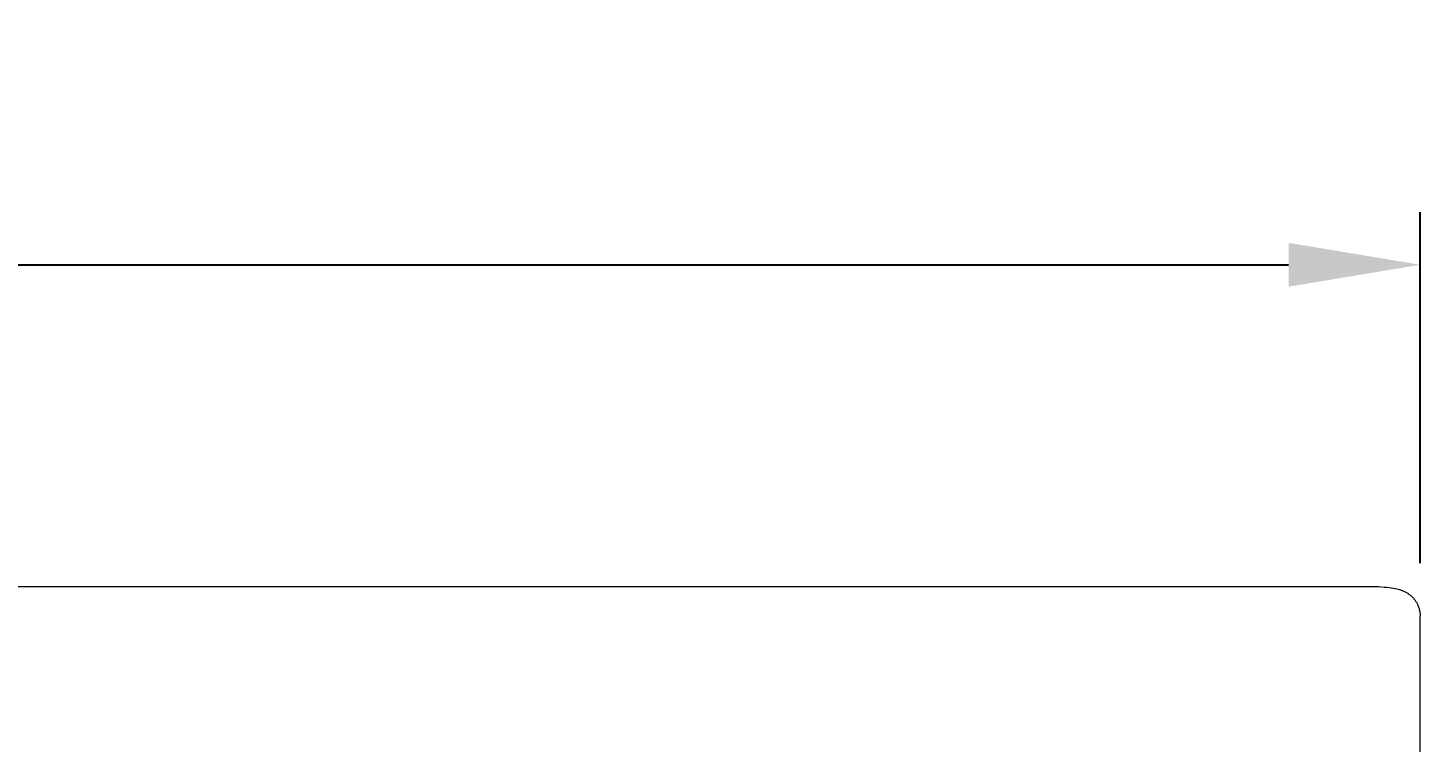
# Model space of a CAD drawing. Header units: millimetres. Extents: x -75 to 3710, y -20 to 2482.
# Drawn here: x 1613.4 to 1877.8, y 2345.9 to 2481.6 of the extents above; entities that cross this region are included whole.
import ezdxf

# ---------------------------------------------------------------- set-up
doc = ezdxf.new("R2010")
doc.units = ezdxf.units.MM
doc.layers.add('ZANO_R', color=7, linetype='Continuous', lineweight=0)
doc.layers.add('ZANO_W', color=1, linetype='Continuous', lineweight=0)
doc.styles.add('Arial', font='arial.ttf')
doc.styles.get("Standard").update_dxf_attribs({"font": 'ARIALUNI.TTF'})
doc.dimstyles.new('pl i ang', dxfattribs={"dimtxt": 50, "dimasz": 50, "dimexe": 1.25, "dimexo": 0.625, "dimgap": 10, "dimtad": 1, "dimtoh": 1, "dimtxsty": 'Standard', "dimcen": 2.5, "dimclrd": 1, "dimclre": 1, "dimclrt": 1, "dimadec": 0, "dimazin": 0, "dimtfac": 1, "dimtmove": 0, "dimatfit": 3, "dimfxl": 1, "dimarcsym": 1})

# ---------------------------------------------------------------- blocks, each defined once
blk = doc.blocks.new('*D411')
at = {"layer": 'ZANO_W', "color": 1, "lineweight": -2}
for p, q in [((77.8, 2365.95), (77.8, 2446.57)), ((1877.8, 2379.85), (1877.8, 2446.57)), ((102.8, 2436.57), (1852.8, 2436.57))]:
    blk.add_line(p, q, dxfattribs=at)
at = {"layer": 'ZANO_W', "color": 1}
for points in [[(102.8, 2440.74), (102.8, 2432.4), (77.8, 2436.57)], [(1852.8, 2432.4), (1852.8, 2440.74), (1877.8, 2436.57)]]:
    blk.add_solid(points, dxfattribs=at)
at = {"layer": 'ZANO_W', "color": 1, "insert": (977.8, 2461.89), "char_height": 30, "attachment_point": 5, "style": 'Arial'}
blk.add_mtext('1800', dxfattribs=at)

msp = doc.modelspace()

# ---------------------------------------------------------------- linework, layer by layer
at = {"layer": 'ZANO_R'}
for p, q in [((1577.83, 2375.47), (1867.8, 2375.47)), ((1867.8, 2375.47), (1868.86, 2375.45)), ((1868.86, 2375.45), (1869.89, 2375.42)), ((1869.89, 2375.42), (1870.97, 2375.35)), ((1870.97, 2375.35), (1871.47, 2375.3)), ((1871.47, 2375.3), (1871.95, 2375.25)), ((1871.95, 2375.25), (1872.32, 2375.2)), ((1872.32, 2375.2), (1872.69, 2375.14)), ((1872.69, 2375.14), (1873.03, 2375.08)), ((1873.03, 2375.08), (1873.38, 2375)), ((1873.38, 2375), (1873.65, 2374.93)), ((1873.65, 2374.93), (1873.79, 2374.89)), ((1873.79, 2374.89), (1873.93, 2374.85)), ((1873.93, 2374.85), (1874.06, 2374.81)), ((1874.06, 2374.81), (1874.2, 2374.76)), ((1874.2, 2374.76), (1874.33, 2374.71)), ((1874.33, 2374.71), (1874.47, 2374.66)), ((1874.47, 2374.66), (1874.59, 2374.61)), ((1874.59, 2374.61), (1874.72, 2374.55)), ((1874.72, 2374.55), (1874.84, 2374.49)), ((1874.84, 2374.49), (1874.97, 2374.43)), ((1874.97, 2374.43), (1875.09, 2374.37)), ((1875.09, 2374.37), (1875.21, 2374.3)), ((1875.21, 2374.3), (1875.33, 2374.23)), ((1875.33, 2374.23), (1875.44, 2374.15)), ((1875.44, 2374.15), (1875.55, 2374.08)), ((1875.55, 2374.08), (1875.66, 2374)), ((1875.66, 2374), (1875.77, 2373.92)), ((1875.77, 2373.92), (1875.87, 2373.84)), ((1875.87, 2373.84), (1875.98, 2373.76)), ((1875.98, 2373.76), (1876.08, 2373.67)), ((1876.08, 2373.67), (1876.18, 2373.58)), ((1876.18, 2373.58), (1876.27, 2373.49)), ((1876.27, 2373.49), (1876.37, 2373.39)), ((1876.37, 2373.39), (1876.46, 2373.3)), ((1876.46, 2373.3), (1876.54, 2373.2)), ((1876.54, 2373.2), (1876.63, 2373.1)), ((1876.63, 2373.1), (1876.71, 2372.99)), ((1876.71, 2372.99), (1876.79, 2372.89)), ((1876.79, 2372.89), (1876.87, 2372.78)), ((1876.87, 2372.78), (1876.95, 2372.67)), ((1876.95, 2372.67), (1877.02, 2372.56)), ((1877.02, 2372.56), (1877.09, 2372.44)), ((1877.09, 2372.44), (1877.16, 2372.33)), ((1877.16, 2372.33), (1877.22, 2372.21)), ((1877.22, 2372.21), (1877.28, 2372.09)), ((1877.28, 2372.09), (1877.34, 2371.97)), ((1877.34, 2371.97), (1877.39, 2371.85)), ((1877.39, 2371.85), (1877.44, 2371.73)), ((1877.44, 2371.73), (1877.48, 2371.62)), ((1877.48, 2371.62), (1877.52, 2371.51)), ((1877.52, 2371.51), (1877.56, 2371.39)), ((1877.56, 2371.39), (1877.6, 2371.28)), ((1877.6, 2371.28), (1877.63, 2371.16)), ((1877.63, 2371.16), (1877.66, 2371.04)), ((1877.66, 2371.04), (1877.69, 2370.93)), ((1877.69, 2370.93), (1877.71, 2370.81)), ((1877.71, 2370.81), (1877.73, 2370.69)), ((1877.73, 2370.69), (1877.75, 2370.57)), ((1877.75, 2370.57), (1877.77, 2370.45)), ((1877.77, 2370.45), (1877.78, 2370.33)), ((1877.78, 2370.33), (1877.79, 2370.21)), ((1877.79, 2370.21), (1877.8, 2370.09)), ((1877.8, 2370.09), (1877.8, 2369.97)), ((1877.8, 2369.97), (1877.8, 2369.85)), ((1877.8, 2342.06), (1877.8, 2369.85))]:
    msp.add_line(p, q, dxfattribs=at)

# ---------------------------------------------------------------- dimensions: what is measured, and where the dimension line sits
at = {"layer": 'ZANO_W'}
dim = msp.add_linear_dim(base=(1877.8, 2436.57), p1=(77.8, 2355.95), p2=(1877.8, 2369.85), dimstyle='pl i ang', override={"dimtxt": 30, "dimasz": 25, "dimexe": 10, "dimexo": 10, "dimtoh": 0, "dimdec": 0, "dimtxsty": 'Arial', "dimtdec": 0, "dimtmove": 1}, dxfattribs=at)
dim.commit()
dim.dimension.update_dxf_attribs({"geometry": '*D411', "text_midpoint": (977.8, 2461.89)})

doc.saveas('drawing.dxf')
